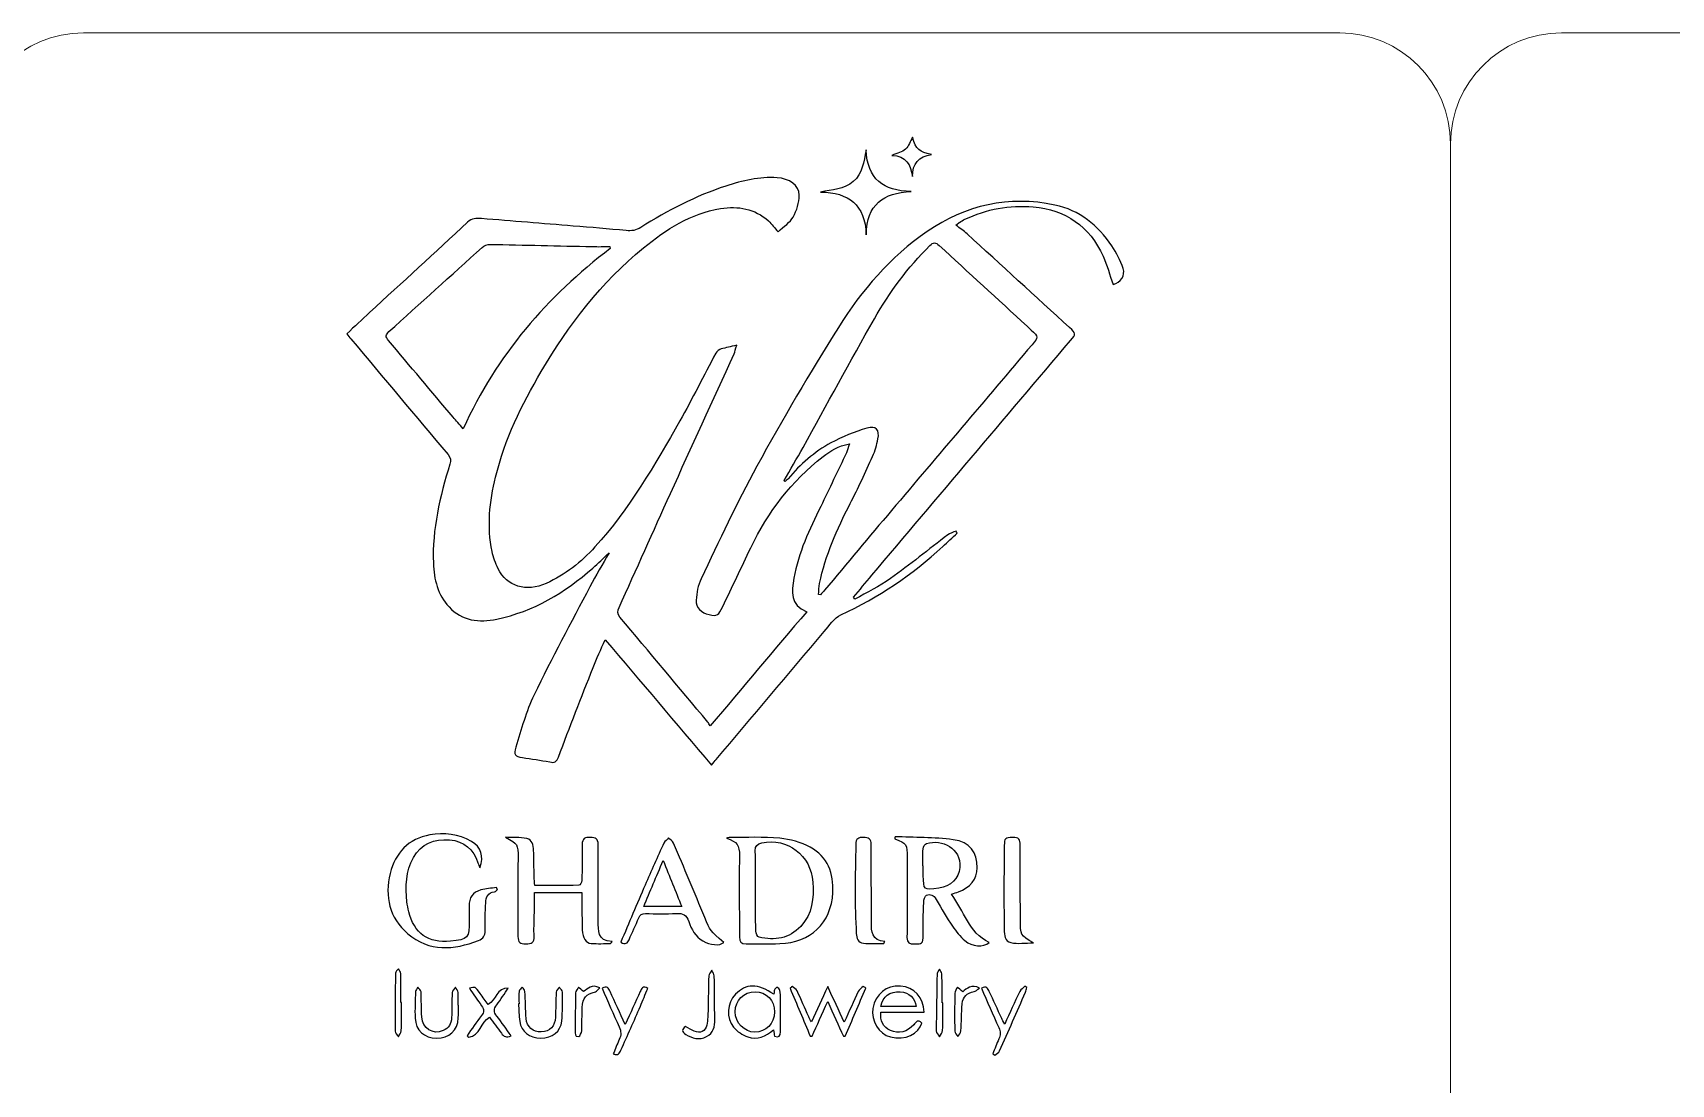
# Model space of a CAD drawing. Header units: millimetres. Extents: x -576 to 618, y 160 to 343.
# Drawn here: x 181.35 to 225.48, y 314.8 to 343.1 of the extents above; entities that cross this region are included whole.
import ezdxf

# ---------------------------------------------------------------- set-up
doc = ezdxf.new("R2010")
doc.units = ezdxf.units.MM
doc.header["$MEASUREMENT"] = 0
doc.layers.add('Layer 1', color=7, linetype='Continuous')

msp = doc.modelspace()

# ---------------------------------------------------------------- linework, layer by layer
at = {"layer": 'Layer 1', "color": 250, "lineweight": 18}
for points in [[(182.7217, 343.1001), (182.7217, 343.1001), (216.5517, 343.1001), (216.5517, 343.1001), (218.1957, 343.1001), (219.5367, 341.7591), (219.5367, 340.1151), (219.5367, 340.1151), (219.5367, 306.2851), (219.5367, 306.2851), (219.5367, 304.6411), (218.1957, 303.3001), (216.5517, 303.3001), (216.5517, 303.3001), (182.7217, 303.3001), (182.7217, 303.3001), (181.0777, 303.3001), (179.7367, 304.6411), (179.7367, 306.2851), (179.7367, 306.2851), (179.7367, 340.1151), (179.7367, 340.1151), (179.7367, 341.7591), (181.0777, 343.1001), (182.7217, 343.1001)], [(222.5217, 343.1001), (222.5217, 343.1001), (256.3517, 343.1001), (256.3517, 343.1001), (257.9957, 343.1001), (259.3367, 341.7591), (259.3367, 340.1151), (259.3367, 340.1151), (259.3367, 306.2851), (259.3367, 306.2851), (259.3367, 304.6411), (257.9957, 303.3001), (256.3517, 303.3001), (256.3517, 303.3001), (222.5217, 303.3001), (222.5217, 303.3001), (220.8777, 303.3001), (219.5367, 304.6411), (219.5367, 306.2851), (219.5367, 306.2851), (219.5367, 340.1151), (219.5367, 340.1151), (219.5367, 341.7591), (220.8777, 343.1001), (222.5217, 343.1001)]]:
    msp.add_open_spline(points, degree=3, knots=[0, 0, 0, 0, 0.125, 0.125, 0.125, 0.25, 0.25, 0.25, 0.375, 0.375, 0.375, 0.5, 0.5, 0.5, 0.625, 0.625, 0.625, 0.75, 0.75, 0.75, 0.875, 0.875, 0.875, 1, 1, 1, 1], dxfattribs=at)
at = {"layer": 'Layer 1', "color": 230}
for points, knots in [([(205.0462, 340.2877), (205.1454, 339.9661), (205.2284, 339.8897), (205.5585, 339.8245), (205.2215, 339.7704), (205.0481, 339.5792), (205.0424, 339.2282), (205.005, 339.5511), (204.878, 339.7851), (204.4945, 339.8004), (204.6393, 339.8631), (204.7744, 339.8881), (204.8593, 339.967), (204.9482, 340.0494), (204.9885, 340.1836), (205.0462, 340.2877)], [0, 0, 0, 0, 0.2, 0.2, 0.2, 0.4, 0.4, 0.4, 0.6, 0.6, 0.6, 0.8, 0.8, 0.8, 1, 1, 1, 1]), ([(205.0093, 338.8265), (204.258, 338.7983), (203.814, 338.4745), (203.7991, 337.6657), (203.7722, 338.4783), (203.3223, 338.8021), (202.5719, 338.8136), (202.8823, 338.882), (203.2034, 338.8839), (203.4521, 339.0951), (203.707, 339.3119), (203.726, 339.6279), (203.8006, 339.9459), (203.8265, 339.1678), (204.2649, 338.8449), (205.0093, 338.8265)], [0, 0, 0, 0, 0.2, 0.2, 0.2, 0.4, 0.4, 0.4, 0.6, 0.6, 0.6, 0.8, 0.8, 0.8, 1, 1, 1, 1]), ([(210.4465, 336.3233), (210.357, 336.5854), (210.2911, 336.845), (210.1819, 337.0846), (209.8147, 337.8918), (209.1751, 338.3398), (208.2958, 338.4156), (207.659, 338.4706), (207.0424, 338.3566), (206.4605, 338.0824), (206.4093, 338.0584), (206.3619, 338.0268), (206.3133, 337.9982), (206.2986, 337.9894), (206.2855, 337.9785), (206.2125, 337.9257), (206.3251, 337.8385), (206.4262, 337.7697), (206.5157, 337.6884), (207.4368, 336.8484), (208.3566, 336.0069), (209.2762, 335.1648), (209.4555, 335.0004), (209.4549, 334.9991), (209.302, 334.8184), (207.5189, 332.7118), (205.7351, 330.6054), (203.952, 328.4986), (203.786, 328.3021), (203.6228, 328.1033), (203.458, 327.9058), (203.4709, 327.888), (203.4839, 327.8706), (203.497, 327.8528), (203.8178, 328.0375), (204.1554, 328.1978), (204.4546, 328.4116), (204.9801, 328.7863), (205.4808, 329.1954), (205.995, 329.5853), (206.0587, 329.6337), (206.1438, 329.6537), (206.219, 329.6868), (206.2296, 329.6687), (206.2402, 329.6506), (206.2508, 329.6325), (206.1207, 329.512), (205.991, 329.3913), (205.8605, 329.2708), (205.043, 328.5145), (204.132, 327.9021), (203.1176, 327.4353), (202.937, 327.3523), (202.8072, 327.1464), (202.6693, 326.9838), (201.6974, 325.839), (200.7289, 324.6906), (199.7597, 323.5433), (199.7233, 323.5002), (199.6886, 323.4553), (199.6337, 323.3869), (198.6727, 324.5214), (197.7336, 325.6294), (196.7713, 326.7654), (196.6534, 326.4964), (196.5404, 326.2587), (196.4443, 326.0147), (196.1289, 325.2141), (195.8163, 324.4119), (195.5108, 323.6072), (195.463, 323.4808), (195.4122, 323.444), (195.2767, 323.4734), (195.0337, 323.5261), (194.7857, 323.5551), (194.5398, 323.5938), (194.3469, 323.6241), (194.3008, 323.6687), (194.3642, 323.8709), (194.5123, 324.3455), (194.6393, 324.8346), (194.8546, 325.2796), (195.3302, 326.2631), (195.8524, 327.2247), (196.361, 328.1919), (196.5214, 328.4974), (196.6995, 328.7935), (196.874, 329.1017), (196.7223, 328.9598), (196.5825, 328.8213), (196.4347, 328.6914), (195.6823, 328.0309), (194.845, 327.5257), (193.8527, 327.3196), (193.3754, 327.2203), (192.917, 327.2668), (192.5648, 327.6462), (192.2615, 327.9726), (192.1588, 328.3885), (192.1435, 328.8219), (192.1108, 329.7405), (192.3201, 330.6216), (192.5869, 331.4911), (192.6193, 331.5969), (192.6103, 331.6646), (192.5392, 331.7489), (191.6652, 332.7835), (190.795, 333.8216), (189.9242, 334.8587), (189.8884, 334.9015), (189.8549, 334.9461), (189.8116, 335.001), (190.0209, 335.195), (190.2228, 335.3835), (190.4259, 335.5707), (191.3061, 336.3801), (192.1888, 337.187), (193.0643, 338.0016), (193.1816, 338.1108), (193.302, 338.1111), (193.4387, 338.0999), (194.2627, 338.0328), (195.0868, 337.9666), (195.9108, 337.8989), (196.3847, 337.8603), (196.8587, 337.8225), (197.3317, 337.777), (197.4777, 337.7629), (197.6028, 337.777), (197.7332, 337.8603), (198.4512, 338.3201), (199.2062, 338.7073), (200.0187, 338.9744), (200.4671, 339.1217), (200.9229, 339.2297), (201.4025, 339.1982), (201.7227, 339.177), (201.9972, 338.9985), (201.9978, 338.7279), (201.9988, 338.5308), (201.9288, 338.3161), (201.8322, 338.1411), (201.7517, 337.9954), (201.5873, 337.8959), (201.4247, 337.742), (201.3345, 337.8465), (201.2599, 337.9539), (201.1657, 338.0384), (200.7957, 338.3701), (200.355, 338.445), (199.8789, 338.3682), (199.0721, 338.2388), (198.4125, 337.8125), (197.7991, 337.308), (196.6687, 336.3785), (195.7879, 335.2391), (195.049, 333.9844), (194.5214, 333.0884), (194.0668, 332.1594), (193.8171, 331.1426), (193.6549, 330.4808), (193.5866, 329.8132), (193.7245, 329.1389), (193.7573, 328.98), (193.8144, 328.8219), (193.8858, 328.6755), (194.1189, 328.1994), (194.6493, 328.0393), (195.1832, 328.2818), (195.6908, 328.5123), (196.1248, 328.8478), (196.4958, 329.2608), (197.4147, 330.2846), (198.1092, 331.4615), (198.7804, 332.6518), (199.1195, 333.253), (199.4262, 333.8728), (199.7529, 334.4815), (199.7788, 334.5302), (199.8415, 334.5719), (199.8961, 334.5894), (200.0178, 334.6284), (200.1448, 334.6499), (200.3117, 334.6883), (200.2811, 334.5876), (200.2686, 334.519), (200.2402, 334.4575), (199.6702, 333.2048), (199.0961, 331.9539), (198.5273, 330.7005), (198.064, 329.679), (197.6065, 328.6543), (197.1458, 327.6315), (197.1039, 327.5389), (197.0896, 327.4624), (197.1672, 327.3707), (197.9607, 326.4306), (198.7492, 325.4867), (199.5385, 324.5436), (199.5567, 324.5221), (199.5679, 324.4949), (199.5981, 324.4431), (200.4767, 325.483), (201.3301, 326.4931), (202.1975, 327.5195), (201.727, 327.6977), (201.7981, 328.0702), (201.8552, 328.4172), (201.9698, 329.107), (202.2705, 329.7317), (202.5747, 330.3538), (202.8088, 330.8321), (203.039, 331.3127), (203.2681, 331.7935), (203.2999, 331.8608), (203.3145, 331.9367), (203.3463, 332.0375), (203.0493, 331.985), (202.8374, 331.8478), (202.6372, 331.693), (201.7866, 331.0353), (201.1525, 330.2044), (200.6905, 329.2381), (200.4387, 328.7118), (200.1904, 328.1839), (199.9379, 327.6578), (199.8218, 327.415), (199.7832, 327.3941), (199.5728, 327.4397), (199.3545, 327.4861), (199.1997, 327.6331), (199.2178, 327.8306), (199.2353, 328.0247), (199.2699, 328.2297), (199.3532, 328.4028), (199.8418, 329.4191), (200.3117, 330.4465), (200.8549, 331.4331), (201.551, 332.6983), (202.2843, 333.9451), (203.0506, 335.1691), (203.6792, 336.1732), (204.4496, 337.069), (205.4387, 337.7476), (206.4846, 338.4653), (207.6387, 338.7217), (208.8824, 338.4643), (209.5435, 338.3276), (210.0443, 337.9165), (210.4184, 337.3623), (210.5429, 337.1776), (210.644, 336.9704), (210.7183, 336.7601), (210.7863, 336.567), (210.6515, 336.3766), (210.4465, 336.3233)], [0, 0, 0, 0, 0.0117647, 0.0117647, 0.0117647, 0.0235294, 0.0235294, 0.0235294, 0.0352941, 0.0352941, 0.0352941, 0.0470588, 0.0470588, 0.0470588, 0.0588235, 0.0588235, 0.0588235, 0.0705882, 0.0705882, 0.0705882, 0.0823529, 0.0823529, 0.0823529, 0.0941176, 0.0941176, 0.0941176, 0.1058824, 0.1058824, 0.1058824, 0.1176471, 0.1176471, 0.1176471, 0.1294118, 0.1294118, 0.1294118, 0.1411765, 0.1411765, 0.1411765, 0.1529412, 0.1529412, 0.1529412, 0.1647059, 0.1647059, 0.1647059, 0.1764706, 0.1764706, 0.1764706, 0.1882353, 0.1882353, 0.1882353, 0.2, 0.2, 0.2, 0.2117647, 0.2117647, 0.2117647, 0.2235294, 0.2235294, 0.2235294, 0.2352941, 0.2352941, 0.2352941, 0.2470588, 0.2470588, 0.2470588, 0.2588235, 0.2588235, 0.2588235, 0.2705882, 0.2705882, 0.2705882, 0.2823529, 0.2823529, 0.2823529, 0.2941176, 0.2941176, 0.2941176, 0.3058824, 0.3058824, 0.3058824, 0.3176471, 0.3176471, 0.3176471, 0.3294118, 0.3294118, 0.3294118, 0.3411765, 0.3411765, 0.3411765, 0.3529412, 0.3529412, 0.3529412, 0.3647059, 0.3647059, 0.3647059, 0.3764706, 0.3764706, 0.3764706, 0.3882353, 0.3882353, 0.3882353, 0.4, 0.4, 0.4, 0.4117647, 0.4117647, 0.4117647, 0.4235294, 0.4235294, 0.4235294, 0.4352941, 0.4352941, 0.4352941, 0.4470588, 0.4470588, 0.4470588, 0.4588235, 0.4588235, 0.4588235, 0.4705882, 0.4705882, 0.4705882, 0.4823529, 0.4823529, 0.4823529, 0.4941176, 0.4941176, 0.4941176, 0.5058824, 0.5058824, 0.5058824, 0.5176471, 0.5176471, 0.5176471, 0.5294118, 0.5294118, 0.5294118, 0.5411765, 0.5411765, 0.5411765, 0.5529412, 0.5529412, 0.5529412, 0.5647059, 0.5647059, 0.5647059, 0.5764706, 0.5764706, 0.5764706, 0.5882353, 0.5882353, 0.5882353, 0.6, 0.6, 0.6, 0.6117647, 0.6117647, 0.6117647, 0.6235294, 0.6235294, 0.6235294, 0.6352941, 0.6352941, 0.6352941, 0.6470588, 0.6470588, 0.6470588, 0.6588235, 0.6588235, 0.6588235, 0.6705882, 0.6705882, 0.6705882, 0.6823529, 0.6823529, 0.6823529, 0.6941176, 0.6941176, 0.6941176, 0.7058824, 0.7058824, 0.7058824, 0.7176471, 0.7176471, 0.7176471, 0.7294118, 0.7294118, 0.7294118, 0.7411765, 0.7411765, 0.7411765, 0.7529412, 0.7529412, 0.7529412, 0.7647059, 0.7647059, 0.7647059, 0.7764706, 0.7764706, 0.7764706, 0.7882353, 0.7882353, 0.7882353, 0.8, 0.8, 0.8, 0.8117647, 0.8117647, 0.8117647, 0.8235294, 0.8235294, 0.8235294, 0.8352941, 0.8352941, 0.8352941, 0.8470588, 0.8470588, 0.8470588, 0.8588235, 0.8588235, 0.8588235, 0.8705882, 0.8705882, 0.8705882, 0.8823529, 0.8823529, 0.8823529, 0.8941176, 0.8941176, 0.8941176, 0.9058824, 0.9058824, 0.9058824, 0.9176471, 0.9176471, 0.9176471, 0.9294118, 0.9294118, 0.9294118, 0.9411765, 0.9411765, 0.9411765, 0.9529412, 0.9529412, 0.9529412, 0.9647059, 0.9647059, 0.9647059, 0.9764706, 0.9764706, 0.9764706, 0.9882353, 0.9882353, 0.9882353, 1, 1, 1, 1]), ([(196.9079, 337.294), (196.9079, 337.294), (196.8942, 337.3448), (196.8942, 337.3448), (196.7376, 337.3448), (196.5809, 337.3417), (196.4247, 337.3451), (195.5064, 337.3654), (194.5885, 337.3888), (193.6705, 337.4044), (193.5994, 337.4053), (193.5111, 337.372), (193.4577, 337.3245), (192.6191, 336.5707), (191.7859, 335.8107), (190.9482, 335.0559), (190.8568, 334.9736), (190.8493, 334.9155), (190.9308, 334.82), (191.5142, 334.1339), (192.0927, 333.4434), (192.6736, 332.7551), (192.7563, 332.6571), (192.8421, 332.5619), (192.9454, 332.4443), (193.8465, 334.4253), (195.2056, 336.0003), (196.9079, 337.294)], [0, 0, 0, 0, 0.1111111, 0.1111111, 0.1111111, 0.2222222, 0.2222222, 0.2222222, 0.3333333, 0.3333333, 0.3333333, 0.4444444, 0.4444444, 0.4444444, 0.5555556, 0.5555556, 0.5555556, 0.6666667, 0.6666667, 0.6666667, 0.7777778, 0.7777778, 0.7777778, 0.8888889, 0.8888889, 0.8888889, 1, 1, 1, 1]), ([(201.5903, 331.0456), (201.5981, 331.0394), (201.6063, 331.0331), (201.6141, 331.0269), (201.6415, 331.0503), (201.6724, 331.0706), (201.6955, 331.0977), (202.0259, 331.4846), (202.4044, 331.821), (202.8509, 332.0615), (203.1566, 332.2262), (203.4862, 332.3573), (203.8184, 332.4578), (204.064, 332.5314), (204.1675, 332.4126), (204.1167, 332.1685), (204.0833, 332.0091), (204.0405, 331.8475), (203.9738, 331.6996), (203.7801, 331.2715), (203.5819, 330.8446), (203.3673, 330.4265), (203.0147, 329.7389), (202.7039, 329.0368), (202.5417, 328.2771), (202.5211, 328.1816), (202.5241, 328.0812), (202.5164, 327.9829), (202.5164, 327.9829), (202.57, 327.9732), (202.57, 327.9732), (202.6072, 328.0147), (202.645, 328.0553), (202.6805, 328.0977), (203.2814, 328.8135), (203.8796, 329.532), (204.4833, 330.2453), (205.7429, 331.7323), (207.0056, 333.2166), (208.2661, 334.7027), (208.4436, 334.9117), (208.4415, 334.9136), (208.2434, 335.1005), (208.2063, 335.1354), (208.1691, 335.1704), (208.1317, 335.2048), (207.3426, 335.9286), (206.5526, 336.6509), (205.766, 337.3769), (205.6718, 337.464), (205.6097, 337.4693), (205.5133, 337.3739), (204.9227, 336.7857), (204.4306, 336.1208), (204.0203, 335.4004), (203.3669, 334.254), (202.7385, 333.0933), (202.0983, 331.9395), (201.932, 331.6396), (201.7597, 331.3433), (201.5903, 331.0456)], [0, 0, 0, 0, 0.05, 0.05, 0.05, 0.1, 0.1, 0.1, 0.15, 0.15, 0.15, 0.2, 0.2, 0.2, 0.25, 0.25, 0.25, 0.3, 0.3, 0.3, 0.35, 0.35, 0.35, 0.4, 0.4, 0.4, 0.45, 0.45, 0.45, 0.5, 0.5, 0.5, 0.55, 0.55, 0.55, 0.6, 0.6, 0.6, 0.65, 0.65, 0.65, 0.7, 0.7, 0.7, 0.75, 0.75, 0.75, 0.8, 0.8, 0.8, 0.85, 0.85, 0.85, 0.9, 0.9, 0.9, 0.95, 0.95, 0.95, 1, 1, 1, 1]), ([(193.398, 320.6265), (193.3802, 320.67), (193.3593, 320.7121), (193.3449, 320.7566), (193.2239, 321.1286), (192.9755, 321.3452), (192.5805, 321.3773), (192.1618, 321.4116), (191.8192, 321.2771), (191.6039, 320.9002), (191.3911, 320.5283), (191.3954, 320.1196), (191.4305, 319.7099), (191.4383, 319.6203), (191.4613, 319.5317), (191.4822, 319.444), (191.6174, 318.8684), (192.0126, 318.5875), (192.6026, 318.6465), (193.0778, 318.6946), (193.1172, 318.7389), (193.1072, 319.2122), (193.1047, 319.3367), (193.1028, 319.4616), (193.1044, 319.586), (193.1066, 319.8269), (193.1958, 319.9642), (193.4211, 320.0287), (193.558, 320.0678), (193.7044, 320.0733), (193.8463, 320.0939), (193.8529, 320.0768), (193.8594, 320.0602), (193.866, 320.0431), (193.842, 320.0222), (193.8195, 319.9851), (193.7933, 319.9826), (193.6111, 319.9632), (193.5606, 319.8366), (193.553, 319.6852), (193.5406, 319.4365), (193.53, 319.1869), (193.5353, 318.9376), (193.5381, 318.7966), (193.486, 318.7158), (193.358, 318.6674), (192.6912, 318.4141), (192.0332, 318.3564), (191.4526, 318.8524), (190.9524, 319.2802), (190.8298, 319.8547), (190.9812, 320.4756), (191.1172, 321.0321), (191.4716, 321.4081), (192.051, 321.509), (192.4355, 321.576), (192.8198, 321.5408), (193.1689, 321.3352), (193.4223, 321.1853), (193.5153, 320.938), (193.398, 320.6265)], [0, 0, 0, 0, 0.05, 0.05, 0.05, 0.1, 0.1, 0.1, 0.15, 0.15, 0.15, 0.2, 0.2, 0.2, 0.25, 0.25, 0.25, 0.3, 0.3, 0.3, 0.35, 0.35, 0.35, 0.4, 0.4, 0.4, 0.45, 0.45, 0.45, 0.5, 0.5, 0.5, 0.55, 0.55, 0.55, 0.6, 0.6, 0.6, 0.65, 0.65, 0.65, 0.7, 0.7, 0.7, 0.75, 0.75, 0.75, 0.8, 0.8, 0.8, 0.85, 0.85, 0.85, 0.9, 0.9, 0.9, 0.95, 0.95, 0.95, 1, 1, 1, 1]), ([(196.9177, 318.5875), (196.7436, 318.5875), (196.5686, 318.576), (196.396, 318.5913), (196.2466, 318.6043), (196.1627, 318.7345), (196.1542, 318.9517), (196.1436, 319.2234), (196.1455, 319.4958), (196.1427, 319.7682), (196.1421, 319.829), (196.1427, 319.8899), (196.1427, 319.9601), (196.1427, 319.9601), (194.8625, 319.9601), (194.8625, 319.9601), (194.8625, 319.7494), (194.8638, 319.5466), (194.8622, 319.3442), (194.8606, 319.157), (194.8457, 318.9694), (194.8563, 318.7828), (194.8659, 318.6088), (194.7861, 318.5776), (194.6335, 318.5766), (194.4831, 318.5753), (194.4185, 318.6159), (194.4204, 318.776), (194.4254, 319.2746), (194.4191, 319.7738), (194.4185, 320.2727), (194.4185, 320.4771), (194.4229, 320.6811), (194.4232, 320.8852), (194.4238, 321.2611), (194.4176, 321.2702), (194.0865, 321.4478), (194.2784, 321.439), (194.4746, 321.4518), (194.6609, 321.4147), (194.8073, 321.3853), (194.8354, 321.2312), (194.8413, 321.0977), (194.8519, 320.8596), (194.8516, 320.6215), (194.8581, 320.3835), (194.8603, 320.3108), (194.8697, 320.239), (194.8769, 320.1497), (195.2787, 320.1497), (195.6687, 320.147), (196.0584, 320.1554), (196.0884, 320.156), (196.1402, 320.2369), (196.1417, 320.2818), (196.1517, 320.6047), (196.1599, 320.9282), (196.1515, 321.2509), (196.1468, 321.4243), (196.2338, 321.4437), (196.3717, 321.4437), (196.5087, 321.4437), (196.581, 321.411), (196.5801, 321.2533), (196.5767, 320.5673), (196.5839, 319.8811), (196.5842, 319.1947), (196.5842, 318.9342), (196.5567, 318.6621), (196.9561, 318.6384), (196.9433, 318.6212), (196.9306, 318.6047), (196.9177, 318.5875)], [0, 0, 0, 0, 0.0416667, 0.0416667, 0.0416667, 0.0833333, 0.0833333, 0.0833333, 0.125, 0.125, 0.125, 0.1666667, 0.1666667, 0.1666667, 0.2083333, 0.2083333, 0.2083333, 0.25, 0.25, 0.25, 0.2916667, 0.2916667, 0.2916667, 0.3333333, 0.3333333, 0.3333333, 0.375, 0.375, 0.375, 0.4166667, 0.4166667, 0.4166667, 0.4583333, 0.4583333, 0.4583333, 0.5, 0.5, 0.5, 0.5416667, 0.5416667, 0.5416667, 0.5833333, 0.5833333, 0.5833333, 0.625, 0.625, 0.625, 0.6666667, 0.6666667, 0.6666667, 0.7083333, 0.7083333, 0.7083333, 0.75, 0.75, 0.75, 0.7916667, 0.7916667, 0.7916667, 0.8333333, 0.8333333, 0.8333333, 0.875, 0.875, 0.875, 0.9166667, 0.9166667, 0.9166667, 0.9583333, 0.9583333, 0.9583333, 1, 1, 1, 1]), ([(197.1905, 318.6221), (197.4117, 319.1426), (197.626, 319.653), (197.8457, 320.161), (198.0098, 320.5401), (198.179, 320.9173), (198.352, 321.2924), (198.3771, 321.3467), (198.4363, 321.385), (198.4797, 321.4306), (198.524, 321.3844), (198.5864, 321.346), (198.6101, 321.2908), (198.894, 320.6247), (199.1755, 319.9575), (199.4507, 319.2877), (199.5976, 318.9304), (199.5917, 318.928), (199.9636, 318.6147), (199.8529, 318.5208), (199.5923, 318.5429), (199.4039, 318.6574), (199.203, 318.7791), (199.0862, 318.9666), (199.021, 319.1804), (198.9661, 319.361), (198.8632, 319.4063), (198.6859, 319.3965), (198.4092, 319.3816), (198.1308, 319.3894), (197.8532, 319.3944), (197.7611, 319.3959), (197.7099, 319.366), (197.6741, 319.2789), (197.592, 319.0802), (197.4984, 318.8864), (197.4123, 318.6895), (197.3721, 318.5975), (197.319, 318.5492), (197.1905, 318.6221)], [0, 0, 0, 0, 0.0769231, 0.0769231, 0.0769231, 0.1538462, 0.1538462, 0.1538462, 0.2307692, 0.2307692, 0.2307692, 0.3076923, 0.3076923, 0.3076923, 0.3846154, 0.3846154, 0.3846154, 0.4615385, 0.4615385, 0.4615385, 0.5384615, 0.5384615, 0.5384615, 0.6153846, 0.6153846, 0.6153846, 0.6923077, 0.6923077, 0.6923077, 0.7692308, 0.7692308, 0.7692308, 0.8461538, 0.8461538, 0.8461538, 0.9230769, 0.9230769, 0.9230769, 1, 1, 1, 1]), ([(200.0398, 321.4248), (200.0707, 321.4304), (200.1013, 321.441), (200.1318, 321.4407), (200.5793, 321.4386), (201.0292, 321.4635), (201.4725, 321.4217), (201.7521, 321.3951), (202.0442, 321.3097), (202.2916, 321.1774), (202.7652, 320.925), (202.9293, 320.4704), (202.9022, 319.9583), (202.8582, 319.1337), (202.3, 318.6076), (201.4709, 318.5852), (201.1715, 318.5768), (200.871, 318.5876), (200.5711, 318.5786), (200.4277, 318.5745), (200.3833, 318.6348), (200.3836, 318.7686), (200.3852, 319.3518), (200.3808, 319.9349), (200.3799, 320.5178), (200.3799, 320.6594), (200.3893, 320.8008), (200.3873, 320.9424), (200.3833, 321.2466), (200.3312, 321.3134), (200.0398, 321.4248)], [0, 0, 0, 0, 0.1, 0.1, 0.1, 0.2, 0.2, 0.2, 0.3, 0.3, 0.3, 0.4, 0.4, 0.4, 0.5, 0.5, 0.5, 0.6, 0.6, 0.6, 0.7, 0.7, 0.7, 0.8, 0.8, 0.8, 0.9, 0.9, 0.9, 1, 1, 1, 1]), ([(200.8142, 320.0117), (200.8142, 320.0117), (200.8227, 320.0117), (200.8227, 320.0117), (200.8227, 319.6494), (200.8188, 319.2869), (200.8267, 318.9246), (200.8282, 318.8663), (200.8723, 318.768), (200.9131, 318.758), (201.3362, 318.6569), (201.7262, 318.7181), (202.0358, 319.0498), (202.3509, 319.387), (202.3958, 319.8073), (202.3642, 320.2407), (202.3115, 320.9646), (201.68, 321.4413), (200.9887, 321.295), (200.8607, 321.2681), (200.8082, 321.2176), (200.8114, 321.0819), (200.8202, 320.7252), (200.8142, 320.3686), (200.8142, 320.0117)], [0, 0, 0, 0, 0.125, 0.125, 0.125, 0.25, 0.25, 0.25, 0.375, 0.375, 0.375, 0.5, 0.5, 0.5, 0.625, 0.625, 0.625, 0.75, 0.75, 0.75, 0.875, 0.875, 0.875, 1, 1, 1, 1]), ([(204.2741, 318.5924), (204.0909, 318.5924), (203.9056, 318.5777), (203.7243, 318.5974), (203.5873, 318.612), (203.5355, 318.7353), (203.5306, 318.8616), (203.5162, 319.2408), (203.5015, 319.6199), (203.5006, 319.9989), (203.5, 320.4183), (203.5187, 320.837), (203.519, 321.2564), (203.5193, 321.4124), (203.5902, 321.4457), (203.7281, 321.4432), (203.8651, 321.4408), (203.9359, 321.4071), (203.9353, 321.251), (203.9324, 320.6165), (203.9402, 319.9821), (203.9433, 319.3475), (203.9437, 319.2854), (203.9424, 319.223), (203.9418, 319.1606), (203.939, 318.911), (203.9465, 318.6679), (204.2997, 318.6402), (204.2913, 318.6245), (204.2825, 318.6086), (204.2741, 318.5924)], [0, 0, 0, 0, 0.1, 0.1, 0.1, 0.2, 0.2, 0.2, 0.3, 0.3, 0.3, 0.4, 0.4, 0.4, 0.5, 0.5, 0.5, 0.6, 0.6, 0.6, 0.7, 0.7, 0.7, 0.8, 0.8, 0.8, 0.9, 0.9, 0.9, 1, 1, 1, 1]), ([(204.5761, 321.4631), (205.0994, 321.4394), (205.6267, 321.4482), (206.1446, 321.3823), (206.5921, 321.3253), (206.797, 321.0382), (206.7908, 320.6248), (206.7864, 320.3249), (206.6026, 320.0906), (206.2815, 319.9758), (206.2301, 319.9574), (206.178, 319.9402), (206.0953, 319.9115), (206.446, 319.4719), (206.5505, 318.8744), (207.109, 318.6173), (206.9587, 318.4831), (206.6557, 318.4965), (206.4582, 318.6672), (206.3315, 318.7761), (206.222, 318.9115), (206.1281, 319.0506), (205.9699, 319.285), (205.8216, 319.5271), (205.6862, 319.7754), (205.6198, 319.8971), (205.525, 319.9255), (205.4219, 319.8865), (205.3786, 319.87), (205.3512, 319.763), (205.3486, 319.6956), (205.3368, 319.3789), (205.3284, 319.0613), (205.3337, 318.7445), (205.3374, 318.5486), (205.2098, 318.5873), (205.0947, 318.5789), (204.9655, 318.5699), (204.8962, 318.6005), (204.8978, 318.7521), (204.9037, 319.4656), (204.8999, 320.1795), (204.9015, 320.8931), (204.9025, 321.2616), (204.8925, 321.2797), (204.5727, 321.4057), (204.5739, 321.4248), (204.5748, 321.4441), (204.5761, 321.4631)], [0, 0, 0, 0, 0.0625, 0.0625, 0.0625, 0.125, 0.125, 0.125, 0.1875, 0.1875, 0.1875, 0.25, 0.25, 0.25, 0.3125, 0.3125, 0.3125, 0.375, 0.375, 0.375, 0.4375, 0.4375, 0.4375, 0.5, 0.5, 0.5, 0.5625, 0.5625, 0.5625, 0.625, 0.625, 0.625, 0.6875, 0.6875, 0.6875, 0.75, 0.75, 0.75, 0.8125, 0.8125, 0.8125, 0.875, 0.875, 0.875, 0.9375, 0.9375, 0.9375, 1, 1, 1, 1]), ([(205.3271, 320.6759), (205.3271, 320.6759), (205.3377, 320.6759), (205.3377, 320.6759), (205.3377, 320.5913), (205.3365, 320.5065), (205.338, 320.422), (205.3453, 320.0229), (205.3455, 320.0229), (205.7542, 320.0775), (206.0732, 320.1202), (206.2968, 320.3433), (206.3187, 320.6363), (206.3568, 321.1546), (205.8475, 321.4026), (205.4254, 321.2816), (205.3821, 321.2691), (205.3361, 321.1867), (205.3318, 321.1331), (205.319, 320.9814), (205.3271, 320.8282), (205.3271, 320.6759)], [0, 0, 0, 0, 0.1428571, 0.1428571, 0.1428571, 0.2857143, 0.2857143, 0.2857143, 0.4285714, 0.4285714, 0.4285714, 0.5714286, 0.5714286, 0.5714286, 0.7142857, 0.7142857, 0.7142857, 0.8571429, 0.8571429, 0.8571429, 1, 1, 1, 1]), ([(208.3052, 318.6031), (208.0853, 318.6031), (207.8818, 318.5744), (207.6909, 318.6118), (207.5299, 318.6436), (207.5171, 318.8199), (207.5152, 318.9634), (207.5096, 319.3887), (207.5093, 319.8137), (207.5099, 320.2386), (207.5106, 320.5675), (207.5152, 320.8964), (207.5187, 321.2249), (207.5208, 321.4258), (207.5405, 321.4349), (207.7474, 321.4449), (207.9109, 321.453), (207.947, 321.3809), (207.9461, 321.2327), (207.9433, 320.5697), (207.9517, 319.9063), (207.9517, 319.2434), (207.9517, 318.8084), (207.948, 318.8084), (208.3052, 318.6031)], [0, 0, 0, 0, 0.125, 0.125, 0.125, 0.25, 0.25, 0.25, 0.375, 0.375, 0.375, 0.5, 0.5, 0.5, 0.625, 0.625, 0.625, 0.75, 0.75, 0.75, 0.875, 0.875, 0.875, 1, 1, 1, 1]), ([(198.3324, 320.8237), (198.1455, 320.3825), (197.9786, 319.9879), (197.8073, 319.5828), (197.8073, 319.5828), (198.8313, 319.5828), (198.8313, 319.5828), (198.6663, 319.9931), (198.5093, 320.3838), (198.3324, 320.8237)], [0, 0, 0, 0, 0.3333333, 0.3333333, 0.3333333, 0.6666667, 0.6666667, 0.6666667, 1, 1, 1, 1]), ([(191.2829, 316.9994), (191.2829, 316.7452), (191.2876, 316.4905), (191.2791, 316.2365), (191.2773, 316.1835), (191.2277, 316.1321), (191.1999, 316.0799), (191.1696, 316.1286), (191.1138, 316.1773), (191.1135, 316.2263), (191.111, 316.746), (191.1153, 317.2662), (191.1247, 317.786), (191.1253, 317.8278), (191.1743, 317.869), (191.2011, 317.9101), (191.2242, 317.8665), (191.2664, 317.8235), (191.2676, 317.7794), (191.2738, 317.5196), (191.2705, 317.2593), (191.2705, 316.9994), (191.2705, 316.9994), (191.2829, 316.9994), (191.2829, 316.9994)], [0, 0, 0, 0, 0.125, 0.125, 0.125, 0.25, 0.25, 0.25, 0.375, 0.375, 0.375, 0.5, 0.5, 0.5, 0.625, 0.625, 0.625, 0.75, 0.75, 0.75, 0.875, 0.875, 0.875, 1, 1, 1, 1]), ([(198.9364, 316.3547), (199.0209, 316.3075), (199.0917, 316.2595), (199.1688, 316.2264), (199.3261, 316.1588), (199.4727, 316.2258), (199.5073, 316.3943), (199.5354, 316.5309), (199.5376, 316.6739), (199.5414, 316.8149), (199.5495, 317.1144), (199.5473, 317.4142), (199.5595, 317.7138), (199.5616, 317.7656), (199.6153, 317.8159), (199.6453, 317.8664), (199.6671, 317.8161), (199.7067, 317.7659), (199.708, 317.7154), (199.7164, 317.325), (199.717, 316.9347), (199.7213, 316.544), (199.7236, 316.3534), (199.6876, 316.1768), (199.5008, 316.0826), (199.3051, 315.9844), (199.1167, 316.0308), (198.9379, 316.1413), (198.8319, 316.2071), (198.8281, 316.2742), (198.9364, 316.3547)], [0, 0, 0, 0, 0.1, 0.1, 0.1, 0.2, 0.2, 0.2, 0.3, 0.3, 0.3, 0.4, 0.4, 0.4, 0.5, 0.5, 0.5, 0.6, 0.6, 0.6, 0.7, 0.7, 0.7, 0.8, 0.8, 0.8, 0.9, 0.9, 0.9, 1, 1, 1, 1]), ([(205.8622, 316.9915), (205.8622, 316.7425), (205.8678, 316.4932), (205.8581, 316.2446), (205.8559, 316.1884), (205.801, 316.1344), (205.7705, 316.0792), (205.7411, 316.131), (205.6866, 316.1827), (205.6866, 316.2342), (205.6884, 316.7494), (205.6984, 317.2645), (205.7109, 317.779), (205.7121, 317.8202), (205.7517, 317.8604), (205.7739, 317.901), (205.7963, 317.858), (205.8372, 317.8159), (205.8382, 317.7724), (205.8441, 317.5122), (205.8413, 317.2517), (205.8413, 316.9915), (205.8413, 316.9915), (205.8622, 316.9915), (205.8622, 316.9915)], [0, 0, 0, 0, 0.125, 0.125, 0.125, 0.25, 0.25, 0.25, 0.375, 0.375, 0.375, 0.5, 0.5, 0.5, 0.625, 0.625, 0.625, 0.75, 0.75, 0.75, 0.875, 0.875, 0.875, 1, 1, 1, 1]), ([(192.8159, 316.9272), (192.8159, 316.8142), (192.8218, 316.7004), (192.8149, 316.5881), (192.794, 316.2458), (192.5675, 316.0361), (192.2296, 316.0398), (191.896, 316.0439), (191.6667, 316.2508), (191.6526, 316.5815), (191.6424, 316.8183), (191.6526, 317.0564), (191.662, 317.2939), (191.6636, 317.3338), (191.7051, 317.3721), (191.7285, 317.4111), (191.7572, 317.3705), (191.8084, 317.3313), (191.8105, 317.2892), (191.8231, 317.0636), (191.8146, 316.8364), (191.8296, 316.6108), (191.8505, 316.2973), (192.1291, 316.1235), (192.4043, 316.2433), (192.5541, 316.3085), (192.6305, 316.4261), (192.6343, 316.5883), (192.6402, 316.8149), (192.638, 317.0411), (192.6521, 317.267), (192.6549, 317.3176), (192.7098, 317.365), (192.741, 317.4142), (192.764, 317.3646), (192.8028, 317.317), (192.8071, 317.2661), (192.8175, 317.154), (192.8102, 317.0402), (192.8102, 316.9272), (192.8102, 316.9272), (192.8159, 316.9272), (192.8159, 316.9272)], [0, 0, 0, 0, 0.0714286, 0.0714286, 0.0714286, 0.1428571, 0.1428571, 0.1428571, 0.2142857, 0.2142857, 0.2142857, 0.2857143, 0.2857143, 0.2857143, 0.3571429, 0.3571429, 0.3571429, 0.4285714, 0.4285714, 0.4285714, 0.5, 0.5, 0.5, 0.5714286, 0.5714286, 0.5714286, 0.6428571, 0.6428571, 0.6428571, 0.7142857, 0.7142857, 0.7142857, 0.7857143, 0.7857143, 0.7857143, 0.8571429, 0.8571429, 0.8571429, 0.9285714, 0.9285714, 0.9285714, 1, 1, 1, 1]), ([(194.2351, 316.1048), (194.1138, 316.0524), (194.0401, 316.0817), (193.9749, 316.175), (193.8716, 316.3229), (193.7593, 316.4646), (193.651, 316.6087), (193.4233, 316.4696), (193.4068, 316.1058), (193.0945, 316.0693), (193.08, 316.0814), (193.0657, 316.0936), (193.0517, 316.1054), (193.1793, 316.2868), (193.3004, 316.4733), (193.437, 316.6471), (193.5122, 316.7432), (193.5187, 316.8143), (193.4429, 316.9123), (193.3265, 317.063), (193.2236, 317.2246), (193.1122, 317.3853), (193.272, 317.4284), (193.2716, 317.428), (193.4058, 317.2415), (193.4773, 317.1417), (193.5512, 317.0437), (193.6204, 316.9497), (193.8352, 317.0745), (193.8501, 317.3882), (194.1593, 317.39), (194.0576, 317.2393), (193.9631, 317.0827), (193.8514, 316.9397), (193.764, 316.8278), (193.7628, 316.7416), (193.853, 316.6303), (193.9871, 316.4643), (194.105, 316.2855), (194.2351, 316.1048)], [0, 0, 0, 0, 0.0769231, 0.0769231, 0.0769231, 0.1538462, 0.1538462, 0.1538462, 0.2307692, 0.2307692, 0.2307692, 0.3076923, 0.3076923, 0.3076923, 0.3846154, 0.3846154, 0.3846154, 0.4615385, 0.4615385, 0.4615385, 0.5384615, 0.5384615, 0.5384615, 0.6153846, 0.6153846, 0.6153846, 0.6923077, 0.6923077, 0.6923077, 0.7692308, 0.7692308, 0.7692308, 0.8461538, 0.8461538, 0.8461538, 0.9230769, 0.9230769, 0.9230769, 1, 1, 1, 1]), ([(194.4498, 316.9662), (194.4498, 317.0795), (194.443, 317.1937), (194.4539, 317.306), (194.4573, 317.3428), (194.5078, 317.3752), (194.5366, 317.4096), (194.5618, 317.3734), (194.6068, 317.3382), (194.6093, 317.3004), (194.6242, 317.0576), (194.6215, 316.8133), (194.6411, 316.5706), (194.6601, 316.3357), (194.8267, 316.1971), (195.0504, 316.2087), (195.2801, 316.2202), (195.4208, 316.3628), (195.4305, 316.6014), (195.4392, 316.828), (195.4376, 317.0548), (195.4517, 317.281), (195.4545, 317.3272), (195.5069, 317.3703), (195.5362, 317.4146), (195.5659, 317.3687), (195.6208, 317.3225), (195.6211, 317.2761), (195.6226, 317.0162), (195.6245, 316.7547), (195.6005, 316.4964), (195.5743, 316.2158), (195.3428, 316.0402), (195.0386, 316.0405), (194.7303, 316.0408), (194.5091, 316.2121), (194.4704, 316.4923), (194.4492, 316.6486), (194.4445, 316.8074), (194.4326, 316.9653), (194.4383, 316.9656), (194.4439, 316.9659), (194.4498, 316.9662)], [0, 0, 0, 0, 0.0714286, 0.0714286, 0.0714286, 0.1428571, 0.1428571, 0.1428571, 0.2142857, 0.2142857, 0.2142857, 0.2857143, 0.2857143, 0.2857143, 0.3571429, 0.3571429, 0.3571429, 0.4285714, 0.4285714, 0.4285714, 0.5, 0.5, 0.5, 0.5714286, 0.5714286, 0.5714286, 0.6428571, 0.6428571, 0.6428571, 0.7142857, 0.7142857, 0.7142857, 0.7857143, 0.7857143, 0.7857143, 0.8571429, 0.8571429, 0.8571429, 0.9285714, 0.9285714, 0.9285714, 1, 1, 1, 1]), ([(196.1844, 317.2925), (196.3015, 317.3736), (196.4154, 317.5078), (196.6235, 317.3912), (196.5798, 317.3522), (196.5492, 317.3025), (196.5083, 317.2917), (196.2503, 317.2223), (196.1658, 317.1316), (196.1523, 316.8623), (196.1417, 316.6535), (196.1501, 316.4439), (196.1383, 316.2352), (196.1352, 316.1824), (196.0925, 316.0931), (196.0574, 316.0882), (195.9395, 316.0701), (195.9655, 316.1746), (195.9655, 316.2408), (195.9648, 316.5802), (195.9651, 316.9194), (195.9745, 317.2582), (195.9761, 317.3113), (196.0257, 317.3628), (196.0531, 317.4149), (196.0927, 317.3781), (196.1321, 317.3413), (196.1844, 317.2925)], [0, 0, 0, 0, 0.1111111, 0.1111111, 0.1111111, 0.2222222, 0.2222222, 0.2222222, 0.3333333, 0.3333333, 0.3333333, 0.4444444, 0.4444444, 0.4444444, 0.5555556, 0.5555556, 0.5555556, 0.6666667, 0.6666667, 0.6666667, 0.7777778, 0.7777778, 0.7777778, 0.8888889, 0.8888889, 0.8888889, 1, 1, 1, 1]), ([(197.9153, 317.38), (197.8498, 317.2187), (197.7877, 317.0567), (197.7181, 316.8976), (197.5455, 316.5042), (197.3702, 316.112), (197.1948, 315.7198), (197.1605, 315.6431), (197.1281, 315.556), (196.9892, 315.6184), (197.0426, 315.7482), (197.09, 315.8786), (197.1499, 316.0037), (197.2058, 316.1201), (197.202, 316.2231), (197.1474, 316.3419), (196.9892, 316.6846), (196.8432, 317.0328), (196.6904, 317.3835), (196.8176, 317.4558), (196.8617, 317.385), (196.9022, 317.2961), (197.0329, 317.0097), (197.1658, 316.7242), (197.3116, 316.4091), (197.4544, 316.7242), (197.5839, 317.0106), (197.7144, 317.2964), (197.7503, 317.3744), (197.7849, 317.4596), (197.9153, 317.38)], [0, 0, 0, 0, 0.1, 0.1, 0.1, 0.2, 0.2, 0.2, 0.3, 0.3, 0.3, 0.4, 0.4, 0.4, 0.5, 0.5, 0.5, 0.6, 0.6, 0.6, 0.7, 0.7, 0.7, 0.8, 0.8, 0.8, 0.9, 0.9, 0.9, 1, 1, 1, 1]), ([(201.3155, 317.2208), (201.3202, 317.272), (201.3158, 317.3088), (201.3286, 317.3372), (201.342, 317.3668), (201.3722, 317.3884), (201.3957, 317.4137), (201.4241, 317.3866), (201.4731, 317.3619), (201.478, 317.3307), (201.4915, 317.2473), (201.4874, 317.1616), (201.488, 317.0764), (201.4896, 316.7881), (201.489, 316.4995), (201.4927, 316.2109), (201.4939, 316.0979), (201.4527, 316.052), (201.3301, 316.0948), (201.323, 316.1404), (201.3155, 316.1894), (201.3042, 316.2621), (201.0959, 316.0845), (200.8649, 315.9819), (200.611, 316.0726), (200.4696, 316.1232), (200.3274, 316.2199), (200.2297, 316.3342), (200.0166, 316.5837), (200.0515, 316.9843), (200.278, 317.2205), (200.5573, 317.5126), (200.8786, 317.5169), (201.3155, 317.2208)], [0, 0, 0, 0, 0.0909091, 0.0909091, 0.0909091, 0.1818182, 0.1818182, 0.1818182, 0.2727273, 0.2727273, 0.2727273, 0.3636364, 0.3636364, 0.3636364, 0.4545455, 0.4545455, 0.4545455, 0.5454545, 0.5454545, 0.5454545, 0.6363636, 0.6363636, 0.6363636, 0.7272727, 0.7272727, 0.7272727, 0.8181818, 0.8181818, 0.8181818, 0.9090909, 0.9090909, 0.9090909, 1, 1, 1, 1]), ([(200.8066, 317.2898), (200.5071, 317.2917), (200.2696, 317.0539), (200.2696, 316.7519), (200.27, 316.458), (200.5186, 316.2003), (200.8012, 316.2009), (201.1018, 316.2015), (201.3277, 316.4339), (201.3301, 316.7453), (201.3326, 317.0549), (201.1083, 317.2879), (200.8066, 317.2898)], [0, 0, 0, 0, 0.25, 0.25, 0.25, 0.5, 0.5, 0.5, 0.75, 0.75, 0.75, 1, 1, 1, 1]), ([(202.7643, 317.0238), (202.6117, 316.6875), (202.4766, 316.3908), (202.3418, 316.094), (202.3256, 316.0924), (202.309, 316.0912), (202.2925, 316.09), (202.1116, 316.5218), (201.9302, 316.9533), (201.749, 317.3851), (201.768, 317.4004), (201.7864, 317.416), (201.8052, 317.4317), (201.8507, 317.3927), (201.9153, 317.3627), (201.939, 317.3131), (202.0491, 317.0831), (202.1475, 316.8482), (202.2507, 316.6151), (202.2685, 316.5754), (202.2909, 316.538), (202.3225, 316.4784), (202.4694, 316.7945), (202.6068, 317.0903), (202.7634, 317.4266), (202.9191, 317.0925), (203.0576, 316.7945), (203.2099, 316.4675), (203.3424, 316.7633), (203.4585, 317.0322), (203.5846, 317.2965), (203.611, 317.3521), (203.6757, 317.3889), (203.7225, 317.4344), (203.7446, 317.4191), (203.7664, 317.4035), (203.788, 317.388), (203.6045, 316.9561), (203.4208, 316.5243), (203.2373, 316.0931), (203.2205, 316.0922), (203.2033, 316.0912), (203.1868, 316.0906), (203.051, 316.3901), (202.9153, 316.6896), (202.7643, 317.0238)], [0, 0, 0, 0, 0.0666667, 0.0666667, 0.0666667, 0.1333333, 0.1333333, 0.1333333, 0.2, 0.2, 0.2, 0.2666667, 0.2666667, 0.2666667, 0.3333333, 0.3333333, 0.3333333, 0.4, 0.4, 0.4, 0.4666667, 0.4666667, 0.4666667, 0.5333333, 0.5333333, 0.5333333, 0.6, 0.6, 0.6, 0.6666667, 0.6666667, 0.6666667, 0.7333333, 0.7333333, 0.7333333, 0.8, 0.8, 0.8, 0.8666667, 0.8666667, 0.8666667, 0.9333333, 0.9333333, 0.9333333, 1, 1, 1, 1]), ([(205.3568, 316.7359), (205.3568, 316.7359), (204.1971, 316.7359), (204.1971, 316.7359), (204.1599, 316.5187), (204.2589, 316.3362), (204.4529, 316.2448), (204.6607, 316.1465), (204.9175, 316.2071), (205.0804, 316.3989), (205.1449, 316.475), (205.1974, 316.5646), (205.2966, 316.4414), (205.2223, 316.1643), (204.8479, 315.9668), (204.4529, 316.0729), (204.1452, 316.1556), (203.9222, 316.5187), (203.9799, 316.8423), (204.0488, 317.2274), (204.3459, 317.4682), (204.72, 317.4417), (205.0913, 317.4155), (205.3518, 317.1368), (205.3568, 316.7359)], [0, 0, 0, 0, 0.125, 0.125, 0.125, 0.25, 0.25, 0.25, 0.375, 0.375, 0.375, 0.5, 0.5, 0.5, 0.625, 0.625, 0.625, 0.75, 0.75, 0.75, 0.875, 0.875, 0.875, 1, 1, 1, 1]), ([(205.1428, 316.8907), (205.1265, 317.1143), (204.9543, 317.2741), (204.7166, 317.2887), (204.4305, 317.3069), (204.2463, 317.1686), (204.1955, 316.8907), (204.1955, 316.8907), (205.1428, 316.8907), (205.1428, 316.8907)], [0, 0, 0, 0, 0.3333333, 0.3333333, 0.3333333, 0.6666667, 0.6666667, 0.6666667, 1, 1, 1, 1]), ([(206.4003, 317.2847), (206.511, 317.3866), (206.6324, 317.4896), (206.8552, 317.3895), (206.7894, 317.3452), (206.751, 317.3012), (206.7054, 317.2921), (206.5055, 317.2522), (206.4069, 317.1692), (206.3862, 316.9598), (206.3628, 316.719), (206.3672, 316.4753), (206.3491, 316.2334), (206.345, 316.1811), (206.297, 316.1317), (206.2692, 316.0809), (206.2399, 316.1311), (206.1863, 316.1807), (206.1857, 316.2316), (206.1791, 316.5704), (206.1806, 316.9096), (206.1878, 317.2484), (206.189, 317.3046), (206.2327, 317.3598), (206.2568, 317.4154), (206.3001, 317.376), (206.3429, 317.3368), (206.4003, 317.2847)], [0, 0, 0, 0, 0.1111111, 0.1111111, 0.1111111, 0.2222222, 0.2222222, 0.2222222, 0.3333333, 0.3333333, 0.3333333, 0.4444444, 0.4444444, 0.4444444, 0.5555556, 0.5555556, 0.5555556, 0.6666667, 0.6666667, 0.6666667, 0.7777778, 0.7777778, 0.7777778, 0.8888889, 0.8888889, 0.8888889, 1, 1, 1, 1]), ([(206.9021, 317.3885), (207.0378, 317.4525), (207.0788, 317.3758), (207.1158, 317.2962), (207.2275, 317.0553), (207.3377, 316.8132), (207.4494, 316.572), (207.47, 316.5271), (207.494, 316.484), (207.5296, 316.4141), (207.6709, 316.7264), (207.7976, 317.0154), (207.9343, 317.2993), (207.9614, 317.3552), (208.0275, 317.3923), (208.0759, 317.4379), (208.0912, 317.426), (208.1061, 317.4138), (208.1218, 317.4019), (208.1114, 317.3611), (208.1071, 317.3174), (208.0906, 317.2796), (207.86, 316.7514), (207.6298, 316.2232), (207.3933, 315.6977), (207.3708, 315.6481), (207.3053, 315.6178), (207.2597, 315.5786), (207.2432, 315.5926), (207.2263, 315.6066), (207.2091, 315.6207), (207.2634, 315.7539), (207.3124, 315.8893), (207.3739, 316.0191), (207.4238, 316.1249), (207.4213, 316.2163), (207.3717, 316.3243), (207.2107, 316.6722), (207.0613, 317.0254), (206.9021, 317.3885)], [0, 0, 0, 0, 0.0769231, 0.0769231, 0.0769231, 0.1538462, 0.1538462, 0.1538462, 0.2307692, 0.2307692, 0.2307692, 0.3076923, 0.3076923, 0.3076923, 0.3846154, 0.3846154, 0.3846154, 0.4615385, 0.4615385, 0.4615385, 0.5384615, 0.5384615, 0.5384615, 0.6153846, 0.6153846, 0.6153846, 0.6923077, 0.6923077, 0.6923077, 0.7692308, 0.7692308, 0.7692308, 0.8461538, 0.8461538, 0.8461538, 0.9230769, 0.9230769, 0.9230769, 1, 1, 1, 1])]:
    msp.add_open_spline(points, degree=3, knots=knots, dxfattribs=at)

doc.saveas('drawing.dxf')
